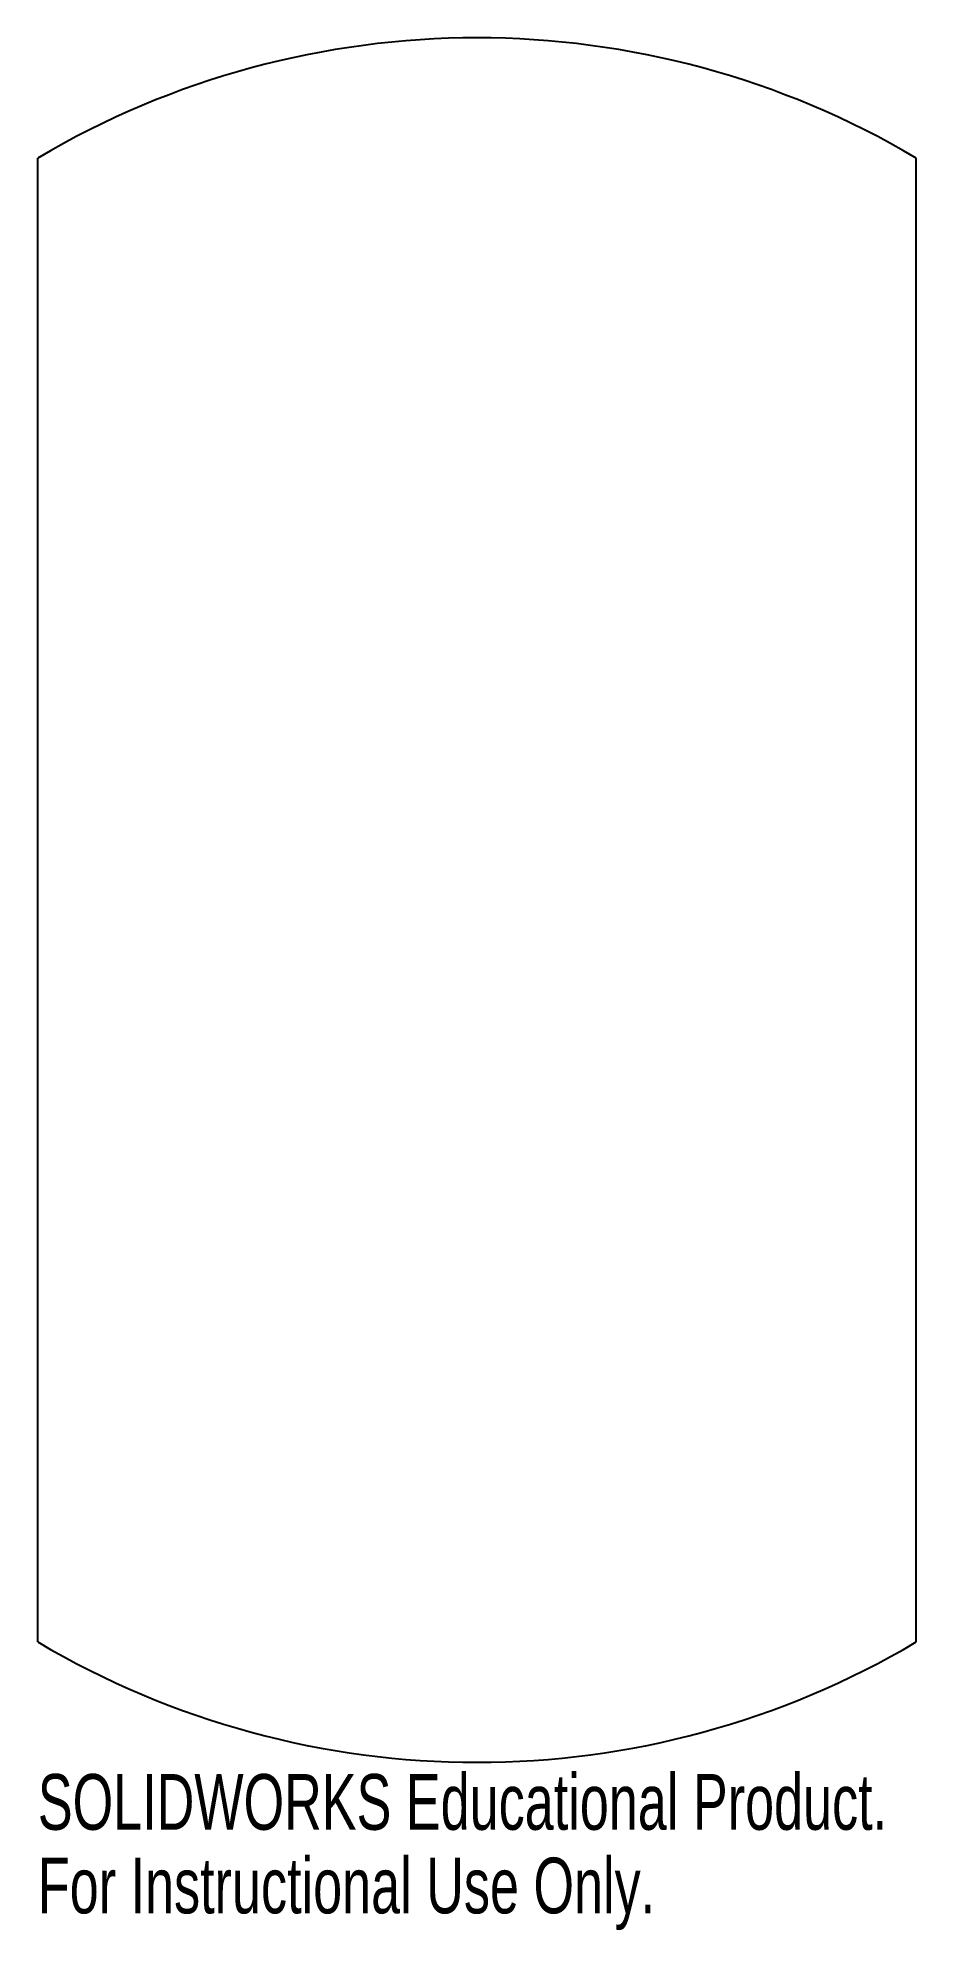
# Model space of a CAD drawing. Header units: millimetres. Extents: x -38 to 38, y -89 to 75.
import ezdxf

# ---------------------------------------------------------------- set-up
doc = ezdxf.new("R2010")
doc.units = ezdxf.units.MM
doc.styles.add('SLDTEXTSTYLE0', font='TXT', dxfattribs={"width": 0.7})

msp = doc.modelspace()

# ---------------------------------------------------------------- linework, layer by layer
at = {"color": 7, "linetype": 'Continuous'}
for p, q in [((-38.1, -64.34), (-38.1, 64.34)), ((38.1, -64.34), (38.1, 64.34))]:
    msp.add_line(p, q, dxfattribs=at)
for start, end in [(59.3687, 120.6313), (239.3687, 300.6313)]:
    msp.add_arc((0, 0), 74.78, start, end, dxfattribs=at)

# ---------------------------------------------------------------- texts
at = {"color": 7, "linetype": 'Continuous', "char_height": 4.8336, "attachment_point": 1, "style": 'SLDTEXTSTYLE0'}
for s, insert in [('SOLIDWORKS Educational Product.', (-38.1, -75.8)), ('For Instructional Use Only.', (-38.1, -83.05))]:
    msp.add_mtext(s, dxfattribs=dict(at, insert=insert))

doc.saveas('drawing.dxf')
